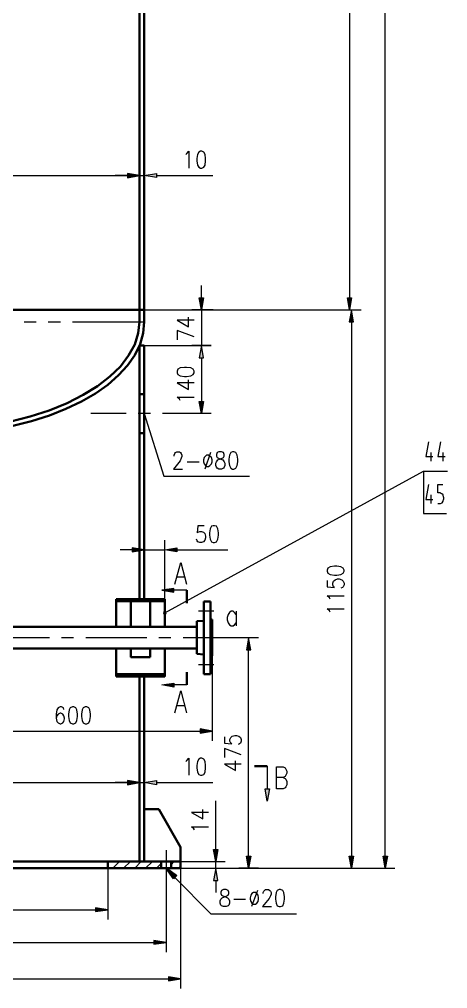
# Model space of a CAD drawing. Header units: millimetres. Extents: x -830 to 4759, y -3917 to 4295.
# Drawn here: x 645 to 1525, y -451 to 1544 of the extents above; entities that cross this region are included whole.
import ezdxf

# ---------------------------------------------------------------- set-up
doc = ezdxf.new("R2010")
doc.units = ezdxf.units.MM
doc.layers.add('1', color=7, linetype='Continuous')

msp = doc.modelspace()

# ---------------------------------------------------------------- hatches: boundary and pattern name
h = msp.add_hatch(color=0)
h.dxf.hatch_style = 2
h.paths.add_polyline_path([(866.8, 1226.3), (866.8, 1217.9), (891.6, 1222.4)])
h = msp.add_hatch(color=0)
h.dxf.hatch_style = 2
h.paths.add_polyline_path([(866.8, 1226.3), (866.8, 1218.5), (891.6, 1222.4)])
h = msp.add_hatch(color=0)
h.dxf.hatch_style = 2
h.paths.add_polyline_path([(926.7, 1226.3), (926.7, 1218.5), (901.3, 1222.4)])
h = msp.add_hatch(color=0)
h.dxf.hatch_style = 2
h.paths.add_polyline_path([(1014.7, 970.9), (1023.2, 970.9), (1019.3, 946.1)])
h = msp.add_hatch(color=0)
h.dxf.hatch_style = 2
h.paths.add_polyline_path([(1319, 970.9), (1327.5, 970.9), (1323.6, 946.1)])
h = msp.add_hatch(color=0)
h.dxf.hatch_style = 2
h.paths.add_polyline_path([(1322.9, 921.4), (1331.4, 921.4), (1327.5, 946.1)])
h = msp.add_hatch(color=0)
h.dxf.hatch_style = 2
h.paths.add_polyline_path([(1014.7, 847.1), (1023.2, 847.1), (1019.3, 872.5)])
h = msp.add_hatch(color=0)
h.dxf.hatch_style = 2
h.paths.add_polyline_path([(1014.7, 847.1), (1023.2, 847.1), (1019.3, 872.5)])
h = msp.add_hatch(color=0)
h.dxf.hatch_style = 2
h.paths.add_polyline_path([(1014.7, 757.2), (1023.2, 757.2), (1019.3, 732.4)])
h = msp.add_hatch(color=0)
h.dxf.hatch_style = 2
h.paths.add_polyline_path([(876.6, 456.1), (876.6, 447.7), (901.3, 452.2)])
h = msp.add_hatch(color=0)
h.dxf.hatch_style = 2
h.paths.add_polyline_path([(968.4, 456.1), (968.4, 447.7), (943.7, 452.2)])
h = msp.add_hatch(color=0)
h.dxf.hatch_style = 2
h.paths.add_polyline_path([(962.6, 364.9), (962.6, 372.7), (937.8, 368.8)])
h = msp.add_hatch(color=0)
h.dxf.hatch_style = 2
h.paths.add_polyline_path([(1041.4, 268.5), (1039.5, 269.8), (1039.5, 272.4), (1041.4, 273.7), (1044, 272.4), (1044, 269.8)])
h = msp.add_hatch(color=0)
h.dxf.hatch_style = 2
h.paths.add_polyline_path([(1111.8, 246.3), (1120.3, 246.3), (1115.7, 271.1)])
h = msp.add_hatch(color=0)
h.dxf.hatch_style = 2
h.paths.add_polyline_path([(962.6, 177.9), (962.6, 169.4), (937.8, 174)])
h = msp.add_hatch(color=0)
h.dxf.hatch_style = 2
h.paths.add_polyline_path([(1174.1, 160.9), (1175.9, 160.9)])
h = msp.add_hatch(color=0)
h.dxf.hatch_style = 2
h.paths.add_polyline_path([(1156.1, 140.9), (1169.3, 140.9)])
h = msp.add_hatch(color=0)
h.dxf.hatch_style = 2
h.paths.add_polyline_path([(1159.2, 157.8), (1169.3, 157.8)])
h = msp.add_hatch(color=0)
h.dxf.hatch_style = 2
h.paths.add_polyline_path([(1170.7, 152.1), (1179.2, 152.1)])
h = msp.add_hatch(color=0)
h.dxf.hatch_style = 2
h.paths.add_polyline_path([(1180.8, 157.8), (1190.9, 157.8)])
h = msp.add_hatch(color=0)
h.dxf.hatch_style = 2
h.paths.add_polyline_path([(1180.8, 140.9), (1194.1, 140.9)])
h = msp.add_hatch(color=0)
h.dxf.hatch_style = 2
h.paths.add_polyline_path([(1293.7, 142.9), (1287.4, 142.9)])
h = msp.add_hatch(color=0)
h.dxf.hatch_style = 2
h.paths.add_polyline_path([(1341.9, 152.6), (1342.4, 152.6)])
h = msp.add_hatch(color=0)
h.dxf.hatch_style = 2
h.paths.add_polyline_path([(1381.3, 149.7), (1381.7, 149.5)])
h = msp.add_hatch(color=0)
h.dxf.hatch_style = 2
h.paths.add_polyline_path([(1197, 135.7), (1196.8, 135.7)])
h = msp.add_hatch(color=0)
h.dxf.hatch_style = 2
h.paths.add_polyline_path([(1358.8, 137.8), (1359, 137.8)])
h = msp.add_hatch(color=0)
h.dxf.hatch_style = 2
h.paths.add_polyline_path([(1016.7, 83.4), (1016.7, 75), (1041.4, 78.9)])
h = msp.add_hatch(color=0)
h.dxf.hatch_style = 2
h.paths.add_polyline_path([(866.8, -22.8), (866.8, -31.3), (891.6, -26.7)])
h = msp.add_hatch(color=0)
h.dxf.hatch_style = 2
h.paths.add_polyline_path([(866.8, -22.8), (866.8, -31.3), (891.6, -26.7)])
h = msp.add_hatch(color=0)
h.dxf.hatch_style = 2
h.paths.add_polyline_path([(926.7, -22.8), (926.7, -31.3), (901.3, -26.7)])
h = msp.add_hatch(color=0)
h.dxf.hatch_style = 2
h.paths.add_polyline_path([(1150.2, -39.7), (1158.7, -39.7), (1154.2, -65.1)])
h = msp.add_hatch(color=0)
h.dxf.hatch_style = 2
h.paths.add_polyline_path([(1044, -164.8), (1052.5, -164.8), (1048.6, -189.6)])
h = msp.add_hatch(color=0)
h.dxf.hatch_style = 2
h.paths.add_polyline_path([(1111.8, -178.5), (1120.3, -178.5), (1115.7, -203.3)])
h = msp.add_hatch(color=0)
h.dxf.hatch_style = 2
h.paths.add_polyline_path([(1322.9, -178.5), (1331.4, -178.5), (1327.5, -203.3)])
h = msp.add_hatch(color=0)
h.dxf.hatch_style = 2
h.paths.add_polyline_path([(1392.6, -178.5), (1401.1, -178.5), (1396.5, -203.3)])
h = msp.add_hatch(color=0)
h.dxf.hatch_style = 2
h.paths.add_polyline_path([(961.3, -224.1), (946.3, -203.3), (967.1, -218.3)])
h = msp.add_hatch(color=0)
h.dxf.hatch_style = 2
h.paths.add_polyline_path([(1044, -228.7), (1052.5, -228.7), (1048.6, -203.3)])
h = msp.add_hatch(color=0)
h.dxf.hatch_style = 2
h.paths.add_polyline_path([(801.6, -284.7), (801.6, -292.5), (826.4, -288.6)])
h = msp.add_hatch(color=0)
h.dxf.hatch_style = 2
h.paths.add_polyline_path([(921.5, -351.8), (921.5, -359.7), (946.3, -355.7)])
h = msp.add_hatch(color=0)
h.dxf.hatch_style = 2
h.paths.add_polyline_path([(951.5, -426.8), (951.5, -435.2), (976.3, -430.7)])

# ---------------------------------------------------------------- linework, layer by layer
at = {"layer": '1', "color": 0, "lineweight": 25}
for points in [[(1396.5, -178.5), (1396.5, 3780.6)], [(1323.6, 3370.8), (1323.6, 970.9)], [(986.7, 1265.4), (989.3, 1267.4), (993.2, 1272.6), (993.2, 1237.4)], [(1017.3, 1272.6), (1013.4, 1270.6), (1010.8, 1265.4), (1009.5, 1257.6), (1009.5, 1252.4), (1010.8, 1243.9), (1013.4, 1239.4), (1017.3, 1237.4), (1019.9, 1237.4), (1023.8, 1239.4), (1026.4, 1243.9), (1027.7, 1252.4), (1027.7, 1257.6), (1026.4, 1265.4), (1023.8, 1270.6), (1019.9, 1272.6), (1017.3, 1272.6)], [(891.6, 1192.5), (891.6, 1242.6)], [(891.6, 1192.5), (891.6, 1242.6)], [(901.3, 1192.5), (901.3, 1242.6)], [(16.5, 1222.4), (866.8, 1222.4)], [(866.8, 1222.4), (841.4, 1222.4)], [(866.8, 1226.3), (866.8, 1217.9), (891.6, 1222.4), (866.8, 1226.3)], [(866.8, 1226.3), (866.8, 1218.5), (891.6, 1222.4), (866.8, 1226.3)], [(891.6, 1222.4), (901.3, 1222.4)], [(926.7, 1226.3), (926.7, 1218.5), (901.3, 1222.4), (926.7, 1226.3)], [(926.7, 1222.4), (1042.7, 1222.4)], [(1019.3, 970.9), (1019.3, 996.3)], [(1014.7, 970.9), (1023.2, 970.9), (1019.3, 946.1), (1014.7, 970.9)], [(1319, 970.9), (1327.5, 970.9), (1323.6, 946.1), (1319, 970.9)], [(901.3, 946.1), (1343.1, 946.1)], [(901.3, 946.1), (1347, 946.1)], [(1043.4, 946.1), (999.1, 946.1)], [(1019.3, 946.1), (1019.3, 872.5)], [(1322.9, 921.4), (1331.4, 921.4), (1327.5, 946.1), (1322.9, 921.4)], [(654.4, 921.4), (679.1, 921.4)], [(703.9, 921.4), (729.3, 921.4)], [(754.1, 921.4), (901.3, 921.4)], [(1004.3, 924.6), (969.1, 924.6), (992.6, 911), (992.6, 931.2)], [(1327.5, 921.4), (1327.5, -178.5)], [(1004.3, 890.1), (969.1, 903.1), (969.1, 884.2)], [(901.3, 872.5), (1038.8, 872.5)], [(1038.8, 872.5), (999.1, 872.5)], [(1014.7, 847.1), (1023.2, 847.1), (1019.3, 872.5), (1014.7, 847.1)], [(1014.7, 847.1), (1023.2, 847.1), (1019.3, 872.5), (1014.7, 847.1)], [(1019.3, 847.1), (1019.3, 822.3)], [(1019.3, 847.1), (1019.3, 757.2)], [(969.1, 816.5), (970.4, 812.6), (975.6, 810), (984.1, 808.7), (988.6, 808.7), (997.1, 810), (1002.3, 812.6), (1004.3, 816.5), (1004.3, 819.7), (1002.3, 823.6), (997.1, 826.3), (988.6, 827.6), (984.1, 827.6), (975.6, 826.3), (970.4, 823.6), (969.1, 819.7), (969.1, 816.5)], [(1004.3, 795.6), (969.1, 795.6), (992.6, 781.9), (992.6, 802.1)], [(975.6, 759.1), (973.7, 762.4), (969.1, 766.3), (1004.3, 766.3)], [(1014.7, 757.2), (1023.2, 757.2), (1019.3, 732.4), (1014.7, 757.2)], [(864.2, 732.4), (791.9, 732.4)], [(914.4, 732.4), (889, 732.4)], [(901.3, 732.4), (941.7, 603.4)], [(1011.5, 732.4), (939.1, 732.4)], [(1038.8, 732.4), (999.1, 732.4)], [(1485.8, 674.4), (1480, 643.8), (1494.9, 643.8)], [(1510.6, 674.4), (1504.7, 643.8), (1519.7, 643.8)], [(963.2, 645.1), (963.2, 647.1), (964.5, 650.3), (965.8, 652.3), (968.4, 653.6), (973.7, 653.6), (976.3, 652.3), (977.6, 650.3), (978.9, 647.1), (978.9, 643.8), (977.6, 640.5), (975, 635.3), (961.9, 618.4), (980.2, 618.4)], [(1029.7, 647.1), (1027.1, 645.1), (1024.5, 641.9), (1023.2, 637.3), (1023.2, 633.4), (1024.5, 628.8), (1027.1, 625.6), (1029.7, 623.6), (1033.6, 623.6), (1036.2, 625.6), (1039.5, 628.8), (1040.8, 633.4), (1040.8, 637.3), (1039.5, 641.9), (1036.2, 645.1), (1033.6, 647.1), (1029.7, 647.1)], [(1037.5, 652.3), (1025.8, 618.4)], [(1055.1, 653.6), (1051.2, 652.3), (1049.9, 648.4), (1049.9, 645.1), (1051.2, 641.9), (1053.8, 640.5), (1059, 638.6), (1062.9, 637.3), (1065.5, 633.4), (1066.8, 630.1), (1066.8, 625.6), (1065.5, 622.3), (1064.2, 620.3), (1060.3, 618.4), (1055.1, 618.4), (1051.2, 620.3), (1049.9, 622.3), (1048.6, 625.6), (1048.6, 630.1), (1049.9, 633.4), (1052.5, 637.3), (1056.4, 638.6), (1061.6, 640.5), (1064.2, 641.9), (1065.5, 645.1), (1065.5, 648.4), (1064.2, 652.3), (1060.3, 653.6), (1055.1, 653.6)], [(1083.1, 653.6), (1079.2, 652.3), (1076.6, 647.1), (1075.3, 638.6), (1075.3, 633.4), (1076.6, 625.6), (1079.2, 620.3), (1083.1, 618.4), (1085.7, 618.4), (1089.6, 620.3), (1092.3, 625.6), (1093.6, 633.4), (1093.6, 638.6), (1092.3, 647.1), (1089.6, 652.3), (1085.7, 653.6), (1083.1, 653.6)], [(1490.4, 652.3), (1490.4, 634.7)], [(1515.1, 652.3), (1515.1, 634.7)], [(989.9, 633.4), (1014.1, 633.4)], [(941.7, 603.4), (1117.7, 603.4)], [(943.7, 322.6), (1475.4, 613.8), (1524.9, 613.8)], [(1475.4, 613.8), (1475.4, 526.5), (1523, 526.5)], [(1485.8, 586.5), (1480, 555.8), (1494.9, 555.8)], [(1510.6, 569.5), (1504.7, 569.5), (1504.7, 586.5), (1515.1, 586.5)], [(1490.4, 565), (1490.4, 547.4)], [(1516.4, 560.4), (1515.8, 565), (1513.2, 567.6), (1510.6, 568.9)], [(1517.1, 555.8), (1517.1, 560.4)], [(1504.7, 547.4), (1510.6, 547.4)], [(1510.6, 547.4), (1513.8, 548.7), (1515.8, 551.9), (1516.4, 555.8)], [(1024.5, 501.8), (1011.5, 501.8), (1010.1, 486.8), (1011.5, 488.7), (1015.4, 490), (1019.3, 490), (1023.2, 488.7), (1025.8, 485.5), (1027.1, 480.3), (1027.1, 477), (1025.8, 471.8), (1023.2, 468.5), (1019.3, 467.2), (1015.4, 467.2), (1011.5, 468.5), (1010.1, 470.5), (1008.8, 473.7)], [(1043.4, 501.8), (1039.5, 500.5), (1036.9, 495.2), (1035.6, 486.8), (1035.6, 482.2), (1036.9, 473.7), (1039.5, 468.5), (1043.4, 467.2), (1046, 467.2), (1049.9, 468.5), (1052.5, 473.7), (1053.8, 482.2), (1053.8, 486.8), (1052.5, 495.2), (1049.9, 500.5), (1046, 501.8), (1043.4, 501.8)], [(901.3, 350.6), (901.3, 471.8)], [(943.7, 350.6), (943.7, 471.8)], [(876.6, 452.2), (851.8, 452.2)], [(876.6, 456.1), (876.6, 447.7), (901.3, 452.2), (876.6, 456.1)], [(901.3, 452.2), (943.7, 452.2)], [(968.4, 456.1), (968.4, 447.7), (943.7, 452.2), (968.4, 456.1)], [(968.4, 452.2), (1073.4, 452.2)], [(964.5, 381.2), (976.9, 426.2), (988.6, 381.2)], [(1277.3, 407.9), (1278.6, 404), (1283.8, 401.4), (1292.3, 400.1), (1297.5, 400.1), (1305.3, 401.4), (1310.5, 404), (1312.5, 407.9), (1312.5, 410.5), (1310.5, 414.4), (1305.3, 417), (1297.5, 418.4), (1292.3, 418.4), (1283.8, 417), (1278.6, 414.4), (1277.3, 410.5), (1277.3, 407.9)], [(969.1, 396.2), (984.1, 396.2)], [(1277.3, 389), (1277.3, 376), (1292.3, 374.7), (1290.3, 376), (1289, 379.9), (1289, 383.8), (1290.3, 387.7), (1293.6, 390.3), (1298.8, 392.3), (1302.1, 392.3), (1307.3, 390.3), (1310.5, 387.7), (1312.5, 383.8), (1312.5, 379.9), (1310.5, 376), (1308.6, 374.7), (1305.3, 373.4)], [(962.6, 364.9), (962.6, 372.7), (937.8, 368.8), (962.6, 364.9)], [(989.3, 368.8), (962.6, 368.8)], [(1283.8, 350.6), (1282.5, 353.2), (1277.3, 357.1), (1312.5, 357.1)], [(943.7, 325.2), (941.7, 324.5), (941.1, 322.6), (941.7, 320.6), (943.7, 320), (945.6, 320.6), (946.3, 322.6), (945.6, 324.5), (943.7, 325.2)], [(943.7, 323.9), (942.4, 323.2), (943, 321.3), (944.3, 321.3), (945, 323.2), (943.7, 323.9)], [(1012.8, 326.5), (1044.7, 326.5)], [(1090.3, 319.3), (1087, 323.2), (1084.4, 325.8), (1079.9, 325.8), (1076.6, 323.2), (1074, 319.3), (1072.1, 312.8), (1072.1, 308.2), (1074, 301.7), (1076.6, 297.8), (1079.9, 295.9), (1084.4, 295.9), (1087, 297.8), (1090.3, 301.7)], [(1090.3, 325.8), (1090.3, 295.9)], [(1283.8, 323.9), (1282.5, 326.5), (1277.3, 330.4), (1312.5, 330.4)], [(706.5, 271.1), (591.8, 271.1)], [(756, 271.1), (731.3, 271.1)], [(906.5, 271.1), (781.4, 271.1)], [(956.1, 271.1), (931.3, 271.1)], [(1096.2, 271.1), (981.5, 271.1)], [(1136.6, 271.1), (1096.2, 271.1)], [(1111.8, 246.3), (1120.3, 246.3), (1115.7, 271.1), (1111.8, 246.3)], [(1115.7, -178.5), (1115.7, 246.3)], [(1041.4, 233.9), (1041.4, 59.3)], [(1012.8, 216.4), (1044.7, 216.4)], [(962.6, 177.9), (962.6, 169.4), (937.8, 174), (962.6, 177.9)], [(989.3, 174), (962.6, 174)], [(964.5, 116.7), (976.9, 161.6), (988.6, 116.7)], [(736.5, 123.8), (735.2, 127.1), (731.3, 129), (728.7, 129), (724.7, 127.1), (721.5, 122.5), (720.2, 114.1), (720.2, 105.6), (721.5, 99.1), (724.7, 95.8), (728.7, 93.9), (730, 93.9), (733.9, 95.8), (736.5, 99.1), (737.8, 104.3), (737.8, 105.6), (736.5, 110.8), (733.9, 114.1), (730, 116), (728.7, 116), (724.7, 114.1), (721.5, 110.8), (720.2, 105.6)], [(754.1, 129), (749.5, 127.1), (746.9, 122.5), (745.6, 114.1), (745.6, 108.8), (746.9, 101), (749.5, 95.8), (754.1, 93.9), (756.7, 93.9), (760.6, 95.8), (763.2, 101), (764.5, 108.8), (764.5, 114.1), (763.2, 122.5), (760.6, 127.1), (756.7, 129), (754.1, 129)], [(780.1, 129), (776.2, 127.1), (773.6, 122.5), (772.3, 114.1), (772.3, 108.8), (773.6, 101), (776.2, 95.8), (780.1, 93.9), (783.4, 93.9), (787.3, 95.8), (789.9, 101), (791.2, 108.8), (791.2, 114.1), (789.9, 122.5), (787.3, 127.1), (783.4, 129), (780.1, 129)], [(969.1, 131.6), (984.1, 131.6)], [(1016.7, 83.4), (1016.7, 75), (1041.4, 78.9), (1016.7, 83.4)], [(466.7, 78.9), (1016.7, 78.9)], [(1066.2, 67.1), (1066.2, 54.1), (1081.2, 52.8), (1079.2, 54.1), (1077.3, 58), (1077.3, 61.9), (1079.2, 65.8), (1082.5, 68.4), (1087.7, 69.7), (1090.9, 69.7), (1096.2, 68.4), (1099.4, 65.8), (1100.7, 61.9), (1100.7, 58), (1099.4, 54.1), (1097.5, 52.8), (1094.2, 51.5)], [(1100.7, 30), (1066.2, 43), (1066.2, 24.8)], [(986.7, 16.3), (989.3, 18.3), (993.2, 23.5), (993.2, -11.7)], [(1017.3, 23.5), (1013.4, 21.5), (1010.8, 16.3), (1009.5, 8.5), (1009.5, 3.3), (1010.8, -5.2), (1013.4, -10.4), (1017.3, -11.7), (1019.9, -11.7), (1023.8, -10.4), (1026.4, -5.2), (1027.7, 3.3), (1027.7, 8.5), (1026.4, 16.3), (1023.8, 21.5), (1019.9, 23.5), (1017.3, 23.5)], [(1100.7, 11.1), (1066.2, 11.1), (1089, -1.9), (1089, 17.6)], [(1154.2, 7.2), (1154.2, -39.7)], [(1186.7, -16.3), (1191.3, -18.2), (1192.6, -20.2), (1194.6, -24.7), (1194.6, -31.3), (1192.6, -35.8), (1191.3, -37.8), (1186.7, -39.7), (1173, -39.7), (1173, 5.2), (1186.7, 5.2), (1191.3, 3.3), (1192.6, 0.7), (1194.6, -3.2), (1194.6, -7.8), (1192.6, -11.7), (1191.3, -14.3), (1186.7, -16.3), (1173, -16.3)], [(891.6, -56.7), (891.6, -6.5)], [(891.6, -56.7), (891.6, -7.1)], [(901.3, -56.7), (901.3, -6.5)], [(16.5, -26.7), (866.8, -26.7)], [(866.8, -26.7), (841.4, -26.7)], [(866.8, -22.8), (866.8, -31.3), (891.6, -26.7), (866.8, -22.8)], [(866.8, -22.8), (866.8, -31.3), (891.6, -26.7), (866.8, -22.8)], [(891.6, -26.7), (901.3, -26.7)], [(926.7, -22.8), (926.7, -31.3), (901.3, -26.7), (926.7, -22.8)], [(926.7, -26.7), (1042.7, -26.7)], [(1150.2, -39.7), (1158.7, -39.7), (1154.2, -65.1), (1150.2, -39.7)], [(1048.6, -164.8), (1048.6, -64.5)], [(1033.6, -88.6), (998.4, -88.6), (1021.9, -101.6), (1021.9, -82.1)], [(1004.9, -124.4), (1003.6, -121.8), (998.4, -117.9), (1033.6, -117.9)], [(946.3, -166.1), (946.3, -226.7)], [(1044, -164.8), (1052.5, -164.8), (1048.6, -189.6), (1044, -164.8)], [(1111.8, -178.5), (1120.3, -178.5), (1115.7, -203.3), (1111.8, -178.5)], [(1322.9, -178.5), (1331.4, -178.5), (1327.5, -203.3), (1322.9, -178.5)], [(1392.6, -178.5), (1401.1, -178.5), (1396.5, -203.3), (1392.6, -178.5)], [(826.4, -191.5), (828.4, -189.6)], [(836.8, -203.3), (850.5, -189.6)], [(859, -203.3), (873.3, -189.6)], [(881.8, -203.3), (895.5, -189.6)], [(903.9, -203.3), (918.3, -189.6)], [(926.7, -203.3), (936.5, -193.5)], [(956.7, -196.1), (963.2, -189.6)], [(971.7, -203.3), (976.3, -198.7)], [(976.3, -189.6), (1068.1, -189.6)], [(1048.6, -203.3), (1048.6, -189.6)], [(826.4, -203.3), (826.4, -308.8)], [(976.3, -203.3), (1347, -203.3)], [(976.3, -203.3), (1068.1, -203.3)], [(976.3, -203.3), (976.3, -450.9)], [(1044, -228.7), (1052.5, -228.7), (1048.6, -203.3), (1044, -228.7)], [(1136.6, -203.3), (1096.2, -203.3)], [(1201.1, -203.3), (1416.7, -203.3)], [(946.3, -226.7), (946.3, -375.9)], [(963.9, -221.5), (1038.2, -297.1)], [(1048.6, -228.7), (1048.6, -253.4)], [(1064.2, -246.9), (1060.3, -248.9), (1059, -252.1), (1059, -255.4), (1060.3, -258.7), (1062.9, -260), (1068.8, -261.9), (1072.7, -263.9), (1075.3, -267.1), (1076.6, -270.4), (1076.6, -275), (1075.3, -278.9), (1074, -280.2), (1070.1, -282.1), (1064.2, -282.1), (1060.3, -280.2), (1059, -278.9), (1057.7, -275), (1057.7, -270.4), (1059, -267.1), (1061.6, -263.9), (1066.2, -261.9), (1071.4, -260), (1074, -258.7), (1075.3, -255.4), (1075.3, -252.1), (1074, -248.9), (1070.1, -246.9), (1064.2, -246.9)], [(1126.1, -253.4), (1122.9, -255.4), (1120.3, -258.7), (1119, -263.9), (1119, -267.1), (1120.3, -271.7), (1122.9, -275), (1126.1, -276.9), (1130, -276.9), (1132.6, -275), (1135.3, -271.7), (1136.6, -267.1), (1136.6, -263.9), (1135.3, -258.7), (1132.6, -255.4), (1130, -253.4), (1126.1, -253.4)], [(1134, -248.9), (1121.6, -282.1)], [(1145.7, -255.4), (1145.7, -253.4), (1147, -250.2), (1148.3, -248.9), (1150.9, -246.9), (1156.8, -246.9), (1159.4, -248.9), (1160.7, -250.2), (1162, -253.4), (1162, -256.7), (1160.7, -260), (1158.1, -265.2), (1144.4, -282.1), (1163.3, -282.1)], [(1178.9, -246.9), (1175, -248.9), (1172.4, -253.4), (1171.1, -261.9), (1171.1, -267.1), (1172.4, -275), (1175, -280.2), (1178.9, -282.1), (1181.5, -282.1), (1186.1, -280.2), (1188.7, -275), (1190, -267.1), (1190, -261.9), (1188.7, -253.4), (1186.1, -248.9), (1181.5, -246.9), (1178.9, -246.9)], [(1085.7, -267.1), (1109.8, -267.1)], [(81.6, -288.6), (801.6, -288.6)], [(801.6, -284.7), (801.6, -292.5), (826.4, -288.6), (801.6, -284.7)], [(1038.2, -297.1), (1214.1, -297.1)], [(-38.3, -355.7), (921.5, -355.7)], [(921.5, -351.8), (921.5, -359.7), (946.3, -355.7), (921.5, -351.8)], [(-68.2, -430.7), (951.5, -430.7)], [(951.5, -426.8), (951.5, -435.2), (976.3, -430.7), (951.5, -426.8)]]:
    msp.add_lwpolyline(points, dxfattribs=at)
at = {"layer": '1', "color": 0, "lineweight": 50}
for points in [[(891.6, 946.1), (891.6, 1832.3)], [(901.3, 946.1), (901.3, 1832.3)], [(-18.1, 946.1), (901.3, 946.1)], [(891.6, 946.1), (891.6, 921.4)], [(901.3, 946.1), (901.3, 921.4)], [(901.3, 921.4), (899.4, 897.9), (892.9, 875.1), (881.8, 853), (867.4, 831.5), (848.6, 811.3), (826.4, 791.7), (801, 774.1), (772.3, 757.2), (740.4, 742.2), (706.5, 728.5), (670, 716.8), (631.6, 707), (591.2, 699.2), (549.5, 692.7), (507.1, 688.8), (464.1, 686.8)], [(891.6, 921.4), (889, 897.9), (881.8, 874.5), (869.4, 851.7), (852.5, 829.5), (831, 808.7), (805.5, 789.1), (776.2, 770.9), (743, 753.9), (705.9, 738.9), (666.8, 726.6), (624.4, 715.5)], [(901.3, 350.6), (901.3, 872.5), (891.6, 872.5)], [(891.6, 350.6), (891.6, 871.9)], [(901.3, 772.2), (891.6, 772.2)], [(901.3, 692), (891.6, 692)], [(989.3, 342.1), (989.3, 368.8)], [(844, 350.6), (844, 293.9)], [(844, 350.6), (943.7, 350.6)], [(844, 346.7), (943.7, 346.7)], [(874, 346.7), (874, 293.9)], [(913.7, 346.7), (913.7, 293.9)], [(943.7, 350.6), (943.7, 293.9)], [(1023.8, 346), (1023.8, 196.2)], [(1023.8, 346), (1037.5, 346)], [(1037.5, 196.2), (1037.5, 346)], [(1023.8, 306.3), (1009.5, 305)], [(1009.5, 305), (1009.5, 237.9)], [(1037.5, 308.9), (1041.4, 308.9)], [(1041.4, 308.9), (1041.4, 233.9)], [(591.8, 293.9), (1009.5, 293.9)], [(591.8, 248.9), (1009.5, 248.9)], [(844, 248.9), (844, 191.6)], [(943.7, 248.9), (943.7, 191.6), (844, 191.6)], [(874, 248.9), (874, 231.3), (913.7, 231.3)], [(913.7, 248.9), (913.7, 231.3)], [(1023.8, 236.6), (1009.5, 237.9)], [(1037.5, 233.9), (1041.4, 233.9)], [(989.3, 200.1), (989.3, 174)], [(844, 196.2), (943.7, 196.2)], [(891.6, -189.6), (891.6, 191.6)], [(901.3, -189.6), (901.3, 191.6)], [(1037.5, 196.2), (1023.8, 196.2)], [(1128.1, 7.2), (1154.2, 7.2)], [(976.3, -189.6), (976.3, -159.6), (931.3, -81.4), (901.3, -81.4)], [(976.3, -203.3), (-93, -203.3), (-93, -189.6), (976.3, -189.6)], [(826.4, -203.3), (826.4, -189.6)], [(936.5, -189.6), (936.5, -203.3)], [(956.7, -189.6), (956.7, -203.3)], [(976.3, -189.6), (976.3, -203.3)], [(961.3, -224.1), (946.3, -203.3), (967.1, -218.3), (961.3, -224.1)]]:
    msp.add_lwpolyline(points, dxfattribs=at)

doc.saveas('drawing.dxf')
